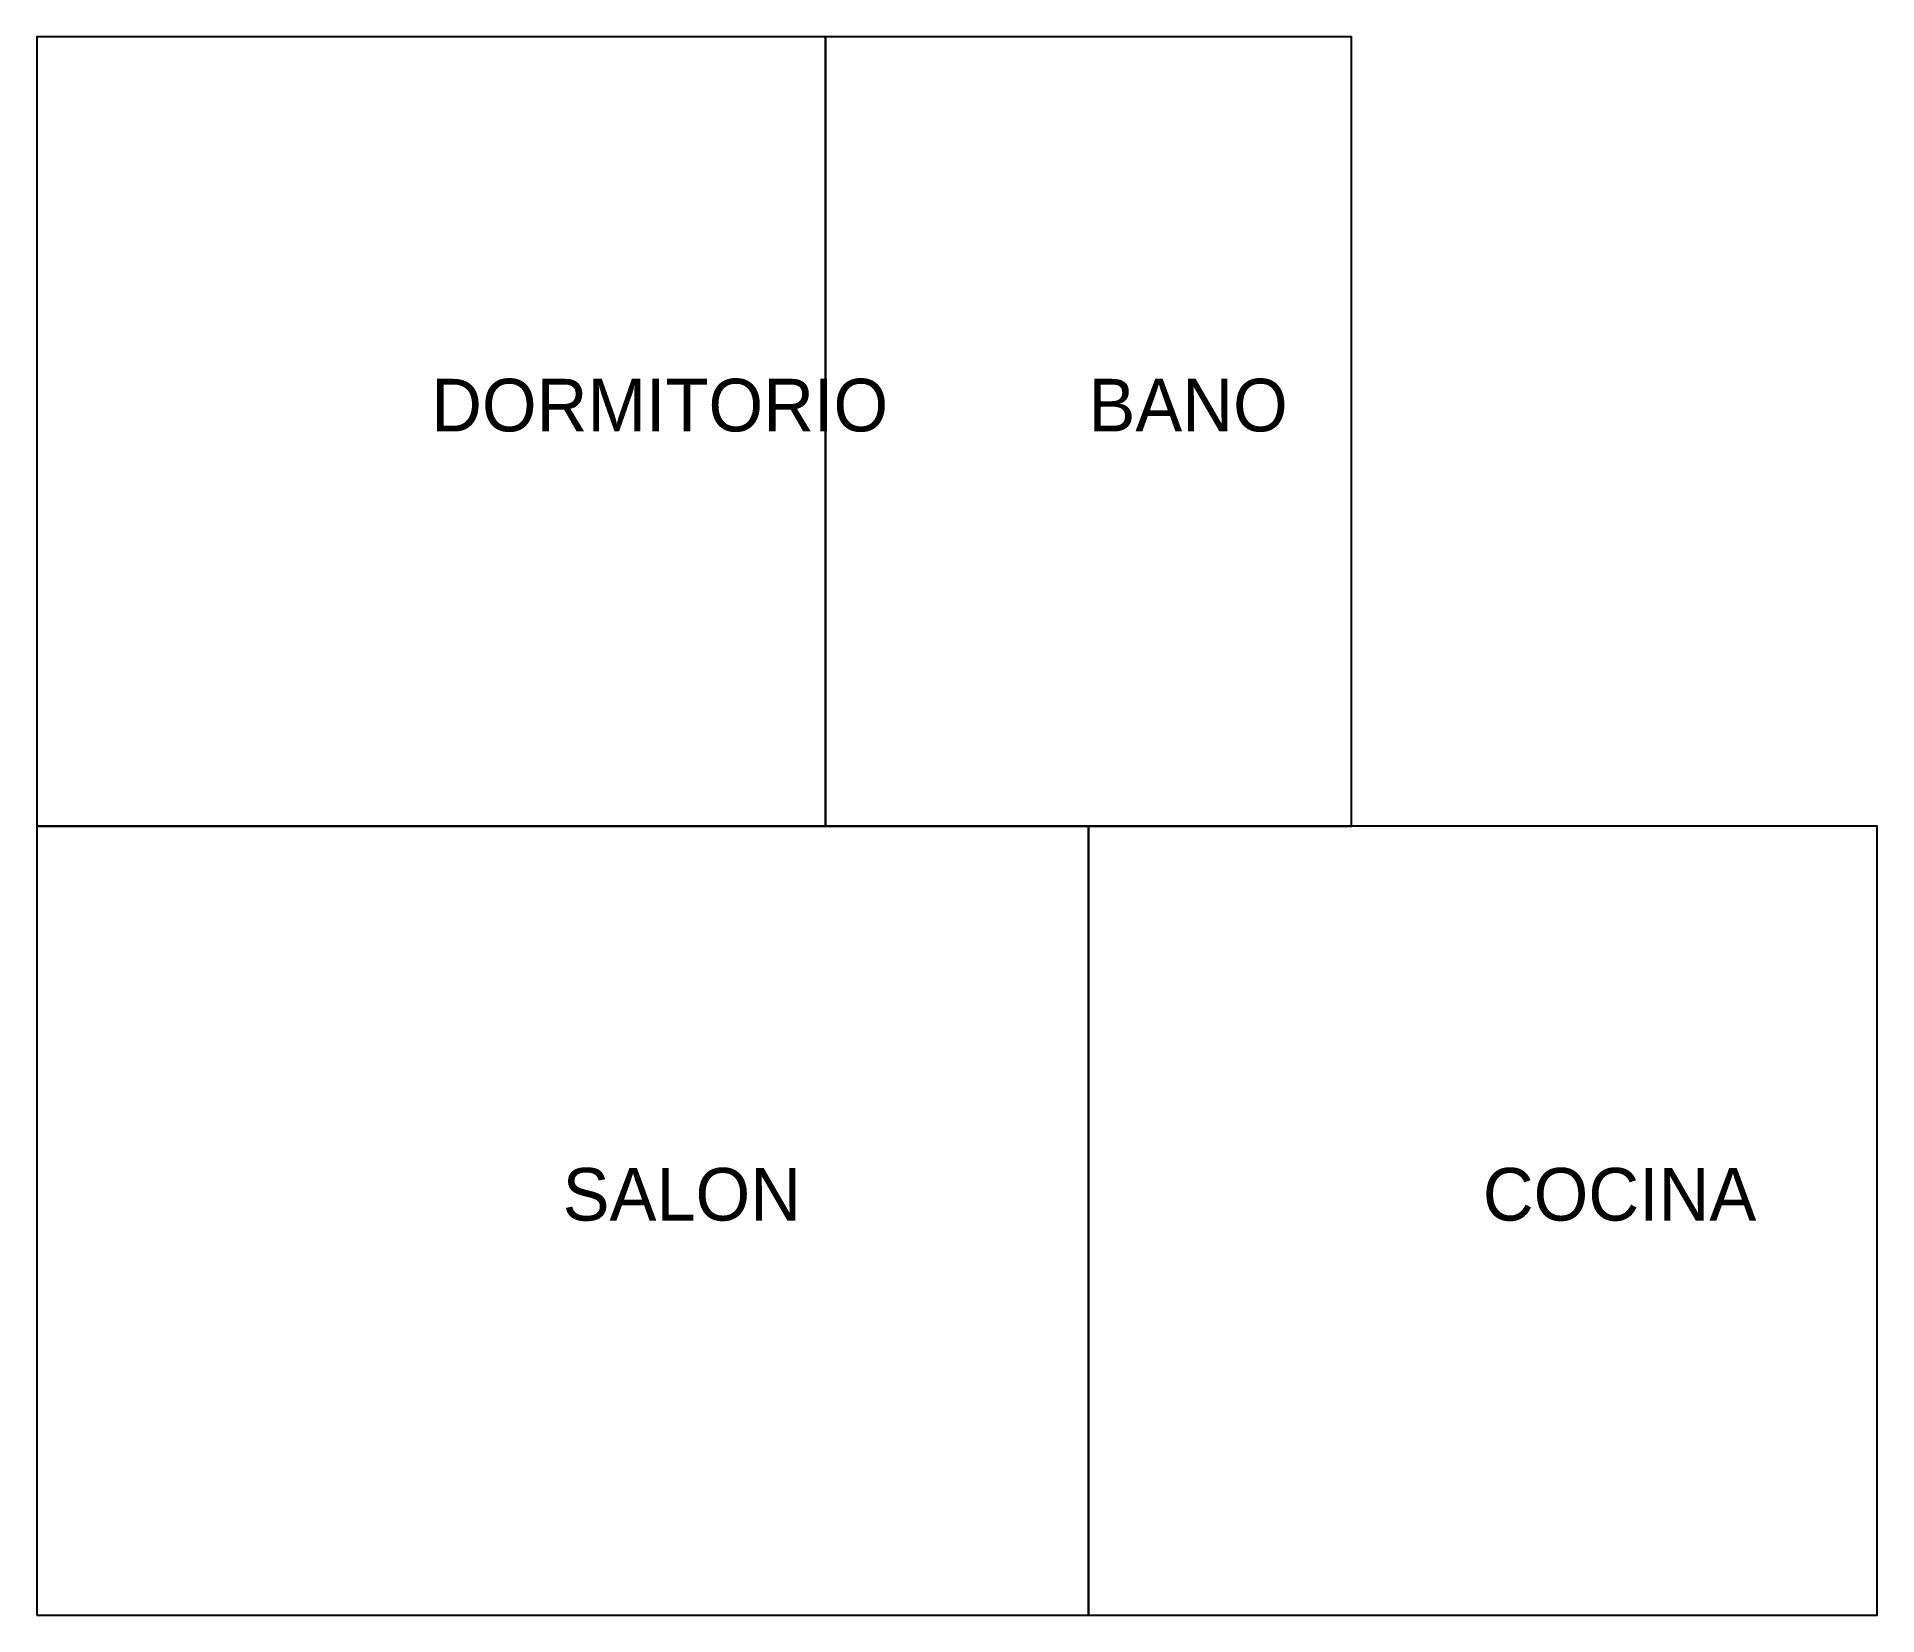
# Model space of a CAD drawing. Header units: metres. Extents: x 0 to 7, y 0 to 6.
import ezdxf

# ---------------------------------------------------------------- set-up
doc = ezdxf.new("R2010")
doc.units = ezdxf.units.M

msp = doc.modelspace()

# ---------------------------------------------------------------- linework, layer by layer
at = {"layer": 'ESTANCIAS'}
for points in [[(0, 3), (3, 3), (3, 6), (0, 6)], [(3, 3), (5, 3), (5, 6), (3, 6)], [(0, 0), (4, 0), (4, 3), (0, 3)], [(4, 0), (7, 0), (7, 3), (4, 3)]]:
    msp.add_lwpolyline(points, close=True, dxfattribs=at)

# ---------------------------------------------------------------- texts
for s, p in [('DORMITORIO', (1.5, 4.5)), ('BANO', (4, 4.5)), ('SALON', (2, 1.5)), ('COCINA', (5.5, 1.5))]:
    msp.add_text(s, height=0.2, dxfattribs=at).set_placement(p)

doc.saveas('drawing.dxf')
